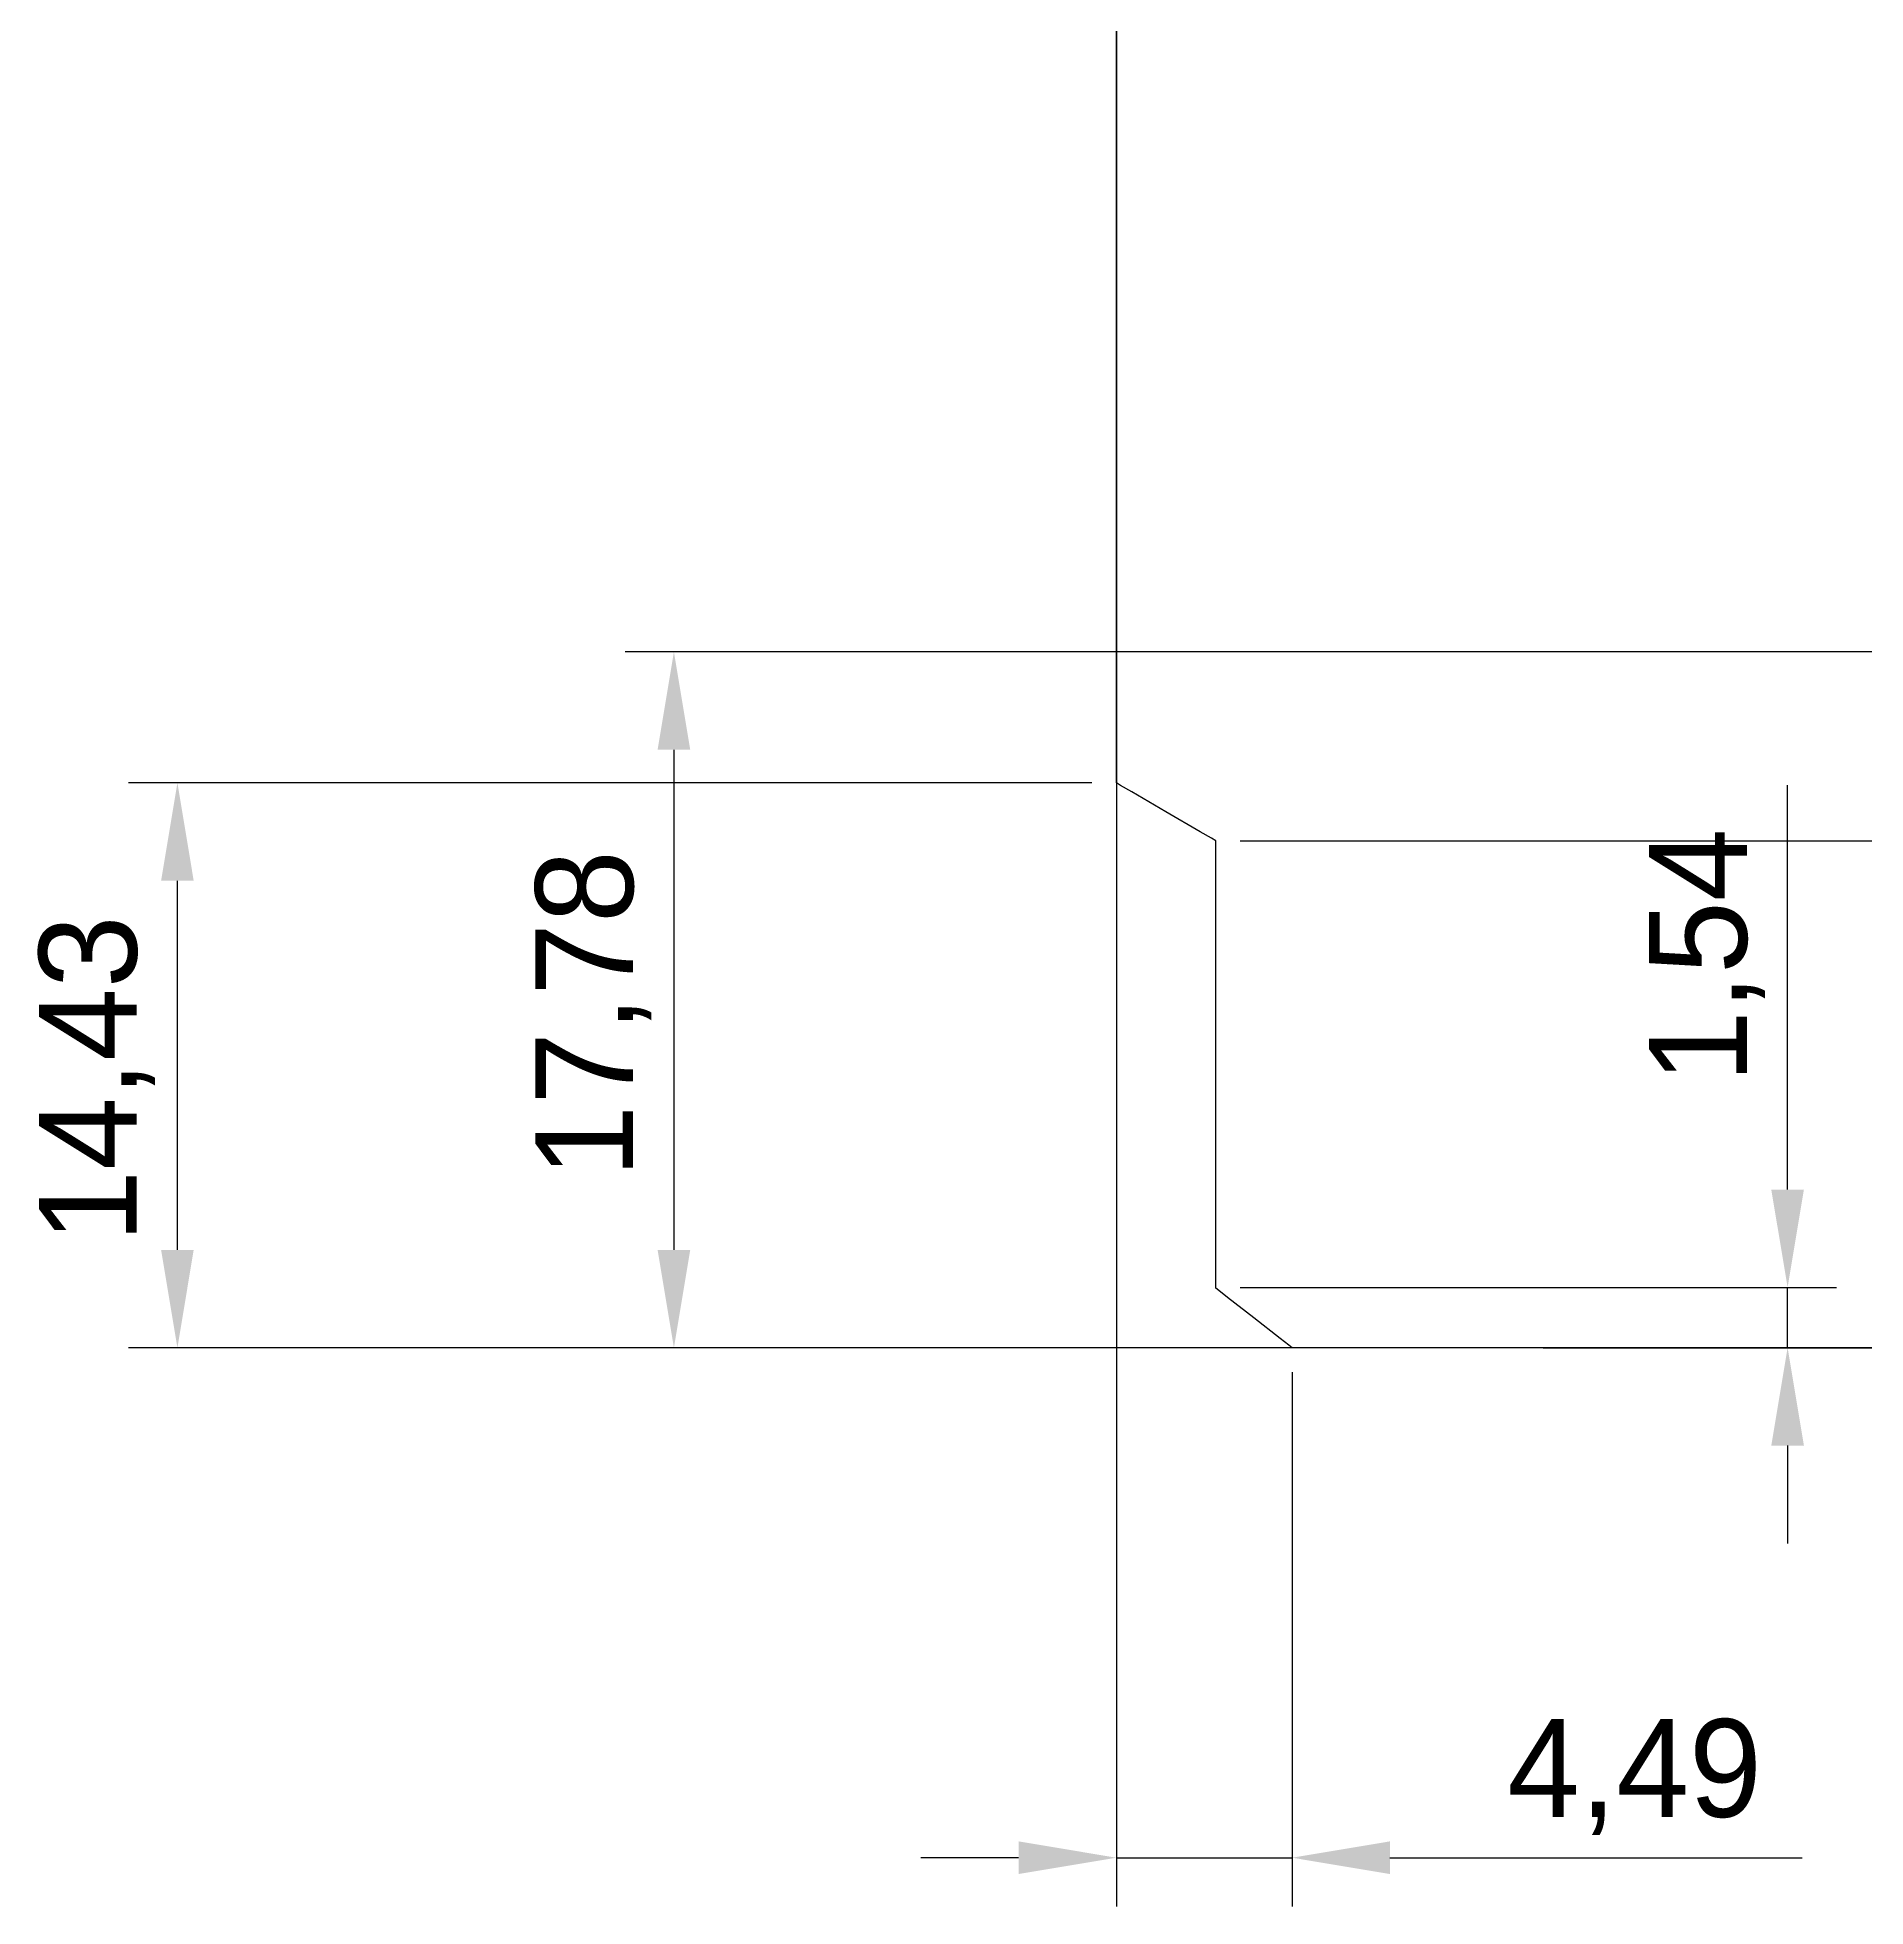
# Model space of a CAD drawing. Extents: x 1149 to 2391, y 365 to 532.
# Drawn here: x 1570.51 to 1617.24, y 436.75 to 484.51 of the extents above; entities that cross this region are included whole.
import ezdxf

# ---------------------------------------------------------------- set-up
doc = ezdxf.new("R2010")
doc.units = 0
doc.layers.get('0').update_dxf_attribs({"linetype": 'CONTINUOUS'})
doc.layers.get('DEFPOINTS').update_dxf_attribs({"linetype": 'CONTINUOUS'})
doc.dimstyles.get("Standard").update_dxf_attribs({"dimtxt": 0.18, "dimasz": 0.18, "dimexe": 0.18, "dimexo": 0.0625, "dimgap": 0.09, "dimtad": 0, "dimtih": 1, "dimtoh": 1, "dimzin": 0, "dimcen": 0.09, "dimazin": 3, "dimtfac": 1, "dimtofl": 0, "dimtmove": 0, "dimatfit": 3})

# ---------------------------------------------------------------- blocks, each defined once
blk = doc.blocks.new('*U11')
at = {"color": 0}
blk.add_text('17,78', height=2.5, rotation=90, dxfattribs=at).set_placement((1585.74, 455.378))
blk = doc.blocks.new('*D10')
at = {"color": 0}
for p, q in [((1632.785, 468.809), (1585.532, 468.809)), ((1586.782, 466.309), (1586.782, 453.529)), ((1632.785, 451.029), (1585.532, 451.029))]:
    blk.add_line(p, q, dxfattribs=at)
for points in [[(1586.365, 466.309), (1587.199, 466.309), (1586.782, 468.809)], [(1586.365, 453.529), (1587.199, 453.529), (1586.782, 451.029)]]:
    blk.add_solid(points, dxfattribs=at)
at = {"layer": 'DEFPOINTS', "color": 0}
for p in [(1633.41, 468.809), (1586.782, 451.029), (1633.41, 451.029)]:
    blk.add_point(p, dxfattribs=at)
blk.add_blockref('*U11', (0, 0))
blk = doc.blocks.new('*U17')
at = {"color": 0}
blk.add_text('14,43', height=2.5, rotation=90, dxfattribs=at).set_placement((1573.05, 453.712))
blk = doc.blocks.new('*D16')
at = {"color": 0}
for p, q in [((1597.465, 465.464), (1572.842, 465.464)), ((1574.092, 453.529), (1574.092, 462.964)), ((1612.367, 451.029), (1572.842, 451.029))]:
    blk.add_line(p, q, dxfattribs=at)
for points in [[(1573.675, 462.964), (1574.508, 462.964), (1574.092, 465.464)], [(1573.675, 453.529), (1574.508, 453.529), (1574.092, 451.029)]]:
    blk.add_solid(points, dxfattribs=at)
at = {"layer": 'DEFPOINTS', "color": 0}
for p in [(1574.092, 465.464), (1598.09, 465.464), (1612.992, 451.029)]:
    blk.add_point(p, dxfattribs=at)
blk.add_blockref('*U17', (0, 0))
blk = doc.blocks.new('*U19')
at = {"color": 0}
blk.add_text('1,54', height=2.5, rotation=90, dxfattribs=at).set_placement((1614.205, 457.792))
blk = doc.blocks.new('*D18')
at = {"color": 0}
for p, q in [((1615.247, 455.07), (1615.247, 465.403)), ((1601.254, 452.57), (1616.497, 452.57)), ((1615.247, 451.029), (1615.247, 452.57)), ((1610.202, 451.029), (1616.497, 451.029)), ((1615.247, 448.529), (1615.247, 446.029))]:
    blk.add_line(p, q, dxfattribs=at)
for points in [[(1614.83, 455.07), (1615.664, 455.07), (1615.247, 452.57)], [(1614.83, 448.529), (1615.664, 448.529), (1615.247, 451.029)]]:
    blk.add_solid(points, dxfattribs=at)
at = {"layer": 'DEFPOINTS', "color": 0}
for p in [(1600.629, 452.57), (1615.247, 452.57), (1609.577, 451.029)]:
    blk.add_point(p, dxfattribs=at)
blk.add_blockref('*U19', (0, 0))
blk = doc.blocks.new('*U21')
at = {"color": 0}
blk.add_text('12,95', height=2.5, rotation=90, dxfattribs=at).set_placement((1632.634, 452.972))
blk = doc.blocks.new('*D20')
at = {"color": 0}
for p, q in [((1601.254, 463.983), (1634.925, 463.983)), ((1633.675, 453.529), (1633.675, 461.483)), ((1609, 451.029), (1634.925, 451.029))]:
    blk.add_line(p, q, dxfattribs=at)
for points in [[(1633.259, 461.483), (1634.092, 461.483), (1633.675, 463.983)], [(1633.259, 453.529), (1634.092, 453.529), (1633.675, 451.029)]]:
    blk.add_solid(points, dxfattribs=at)
at = {"layer": 'DEFPOINTS', "color": 0}
for p in [(1600.629, 463.983), (1633.675, 463.983), (1608.375, 451.029)]:
    blk.add_point(p, dxfattribs=at)
blk.add_blockref('*U21', (0, 0))
blk = doc.blocks.new('*U25')
at = {"color": 0}
blk.add_text('4,49', height=2.5, dxfattribs=at).set_placement((1608.081, 439.039))
blk = doc.blocks.new('*D24')
at = {"color": 0}
for p, q in [((1598.09, 488.385), (1598.09, 436.747)), ((1602.581, 450.404), (1602.581, 436.747)), ((1595.59, 437.997), (1593.09, 437.997)), ((1598.09, 437.997), (1602.581, 437.997)), ((1605.081, 437.997), (1615.623, 437.997))]:
    blk.add_line(p, q, dxfattribs=at)
for points in [[(1595.59, 438.414), (1595.59, 437.58), (1598.09, 437.997)], [(1605.081, 438.414), (1605.081, 437.58), (1602.581, 437.997)]]:
    blk.add_solid(points, dxfattribs=at)
at = {"layer": 'DEFPOINTS', "color": 0}
for p in [(1598.09, 489.01), (1602.581, 451.029), (1602.581, 437.997)]:
    blk.add_point(p, dxfattribs=at)
blk.add_blockref('*U25', (0, 0))

msp = doc.modelspace()

# ---------------------------------------------------------------- linework, layer by layer
msp.add_lwpolyline([(1598.09, 501.055), (1598.09, 465.464)], close=True)
for points in [[(1600.629, 452.553), (1600.629, 452.586), (1600.629, 452.682), (1600.629, 452.836), (1600.629, 453.045), (1600.629, 453.303), (1600.629, 453.608), (1600.629, 453.955), (1600.629, 454.339), (1600.629, 454.757), (1600.629, 455.205), (1600.629, 456.17), (1600.629, 457.203), (1600.629, 458.268), (1600.629, 459.334), (1600.629, 460.367), (1600.629, 461.332), (1600.629, 461.78), (1600.629, 462.198), (1600.629, 462.582), (1600.629, 462.929), (1600.629, 463.234), (1600.629, 463.492), (1600.629, 463.701), (1600.629, 463.855), (1600.629, 463.951), (1600.629, 463.983), (1600.52, 464.047), (1600.232, 464.215), (1599.359, 464.724), (1598.486, 465.233), (1598.199, 465.4), (1598.09, 465.464)], [(1602.581, 451.029), (1602.498, 451.095), (1602.276, 451.268), (1601.605, 451.791), (1600.934, 452.315), (1600.713, 452.488), (1600.629, 452.553)], [(1617.781, 451.029), (1616.107, 451.029), (1615.298, 451.029), (1614.509, 451.029), (1613.74, 451.029), (1612.992, 451.029), (1612.264, 451.029), (1611.558, 451.029), (1610.875, 451.029), (1610.214, 451.029), (1609.577, 451.029), (1608.964, 451.029), (1608.375, 451.029), (1607.811, 451.029), (1607.273, 451.029), (1606.761, 451.029), (1606.276, 451.029), (1605.818, 451.029), (1605.388, 451.029), (1604.986, 451.029), (1604.613, 451.029), (1604.27, 451.029), (1603.957, 451.029), (1603.674, 451.029), (1603.422, 451.029), (1603.203, 451.029), (1603.015, 451.029), (1602.861, 451.029), (1602.739, 451.029), (1602.652, 451.029), (1602.599, 451.029), (1602.582, 451.029)]]:
    msp.add_lwpolyline(points)

# ---------------------------------------------------------------- dimensions: what is measured, and where the dimension line sits
dim = msp.add_linear_dim(base=(1602.581, 437.997), p1=(1598.09, 489.01), p2=(1602.581, 451.029), dimstyle='Standard')
dim.commit()
dim.dimension.update_dxf_attribs({"geometry": '*D24', "text_midpoint": (1611.602, 440.08)})
for base, p1, p2, picture, middle in [((1586.782, 451.029), (1633.41, 468.809), (1633.41, 451.029), '*D10', (1584.699, 459.919)), ((1574.0915, 465.4641), (1612.9916, 451.0294), (1598.0896, 465.4641), '*D16', (1572.0082, 458.2467)), ((1615.247, 452.57), (1609.577, 451.029), (1600.629, 452.57), '*D18', (1613.164, 461.487)), ((1633.675, 463.983), (1608.375, 451.029), (1600.629, 463.983), '*D20', (1631.592, 457.506))]:
    dim = msp.add_linear_dim(base=base, p1=p1, p2=p2, angle=90, dimstyle='Standard')
    dim.commit()
    dim.dimension.update_dxf_attribs({"geometry": picture, "text_midpoint": middle})

doc.saveas('drawing.dxf')
